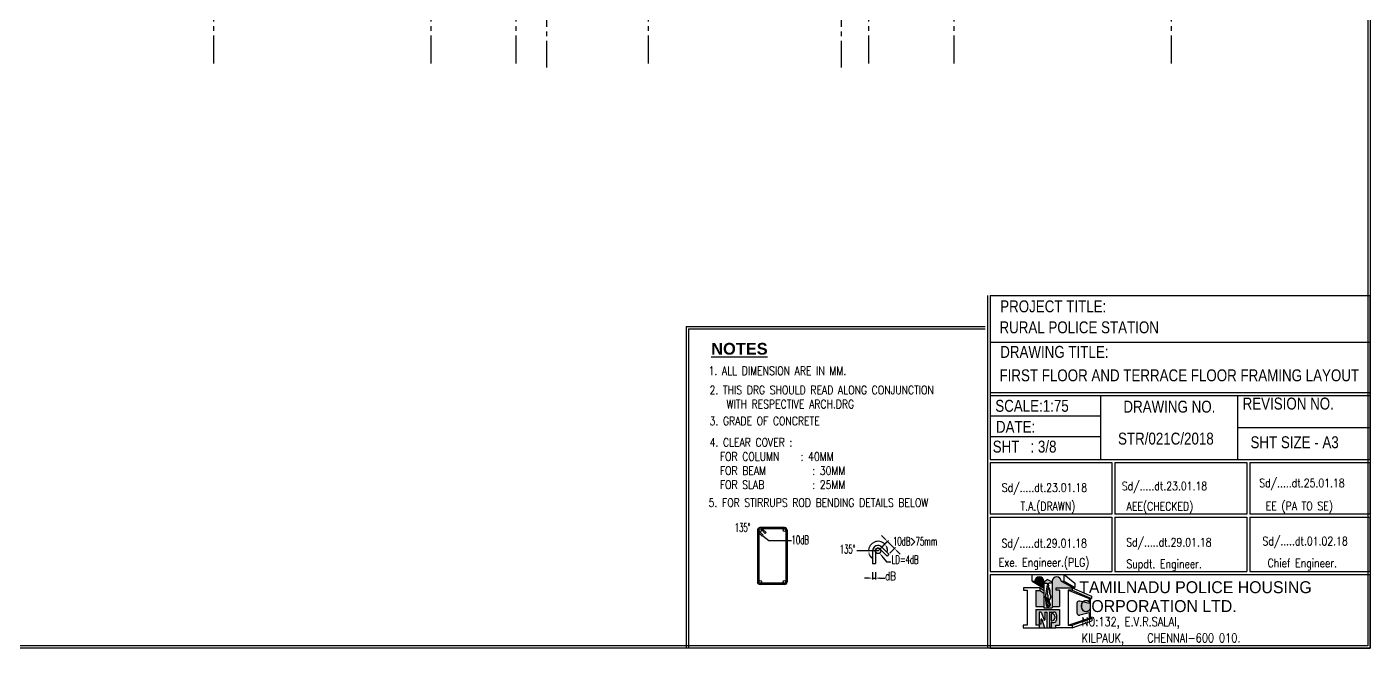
# Model space of a CAD drawing. Header units: millimetres. Extents: x 12977220 to 13113408, y -169657 to -55898.
# Drawn here: x 13093617 to 13109875, y -130689 to -123170 of the extents above; entities that cross this region are included whole.
import ezdxf

# ---------------------------------------------------------------- set-up
doc = ezdxf.new("R2010")
doc.units = ezdxf.units.MM
doc.header["$LTSCALE"] = 3
for name, pattern in [('CENTER', [2, 1.25, -0.25, 0.25, -0.25]), ('CENTER2', [1.125, 0.75, -0.125, 0.125, -0.125]), ('HIDDENX2', [0.75, 0.5, -0.25])]:
    doc.linetypes.add(name, pattern=pattern)
for name, color, linetype in [('COLUMN', 6, 'Continuous'), ('DIM1', 9, 'Continuous'), ('FORMWORK-SLAB', 33, 'HIDDENX2'), ('GRID', 8, 'CENTER'), ('MAINROD', 31, 'Continuous'), ('OUTER FRAME', 7, 'Continuous'), ('text', 33, 'Continuous'), ('TITLE', 13, 'Continuous')]:
    doc.layers.add(name, color=color, linetype=linetype)
doc.styles.add('NOTES', font='romans.shx', dxfattribs={"width": 0.8})
doc.styles.add('ROD NAME', font='romans.shx', dxfattribs={"width": 0.75})
doc.styles.get("Standard").update_dxf_attribs({"font": 'ARIALBD.TTF', "height": 4.5})
doc.styles.add('style10', font='MICROSS.TTF', dxfattribs={"width": 0.8, "height": 150})
doc.styles.add('style6', font='romans.shx', dxfattribs={"width": 0.8})

# ---------------------------------------------------------------- blocks, each defined once
blk = doc.blocks.new('Logo')
for points in [[(277.93, 34.5), (277.93, 35.54, 0.933082), (276.26, 35.54)], [(278.78, 35.11), (278.65, 35.11), (278.63, 34.86), (278.76, 34.83)], [(284.65, 31.81, 0.490415), (284.11, 31.4), (284.11, 29.63, 0.479267), (284.64, 29.21), (286.42, 29.6), (286.42, 28.61), (286.57, 28.61), (286.57, 32.22), (286.42, 32.28), (286.42, 31.36)]]:
    blk.add_hatch(color=256).paths.add_polyline_path(points)
h = blk.add_hatch(color=256)
h.paths.add_polyline_path([(281.18, 35.54, 0.933082), (279.5, 35.54), (279.5, 30.78), (280.88, 30.78), (280.88, 33.85), (280.22, 33.85), (280.22, 34.27), (283.23, 34.27), (283.43, 34.19), (283.48, 34.3)])
h.paths.add_polyline_path([(277.93, 33.28), (277.24, 33.77), (276.43, 33.77), (276.43, 30.78), (277.93, 30.78)])
h = blk.add_hatch(color=256)
h.paths.add_polyline_path([(278.74, 35.8, 0.266001), (278.5, 35.78), (277.93, 35.41), (277.93, 35.26), (278.11, 35.25), (278.14, 35.14), (278.56, 35.14), (278.56, 35.11), (278.87, 35.11), (278.88, 35.14), (279.29, 35.14), (279.31, 35.26), (279.5, 35.27), (279.5, 35.43)])
h.paths.add_polyline_path([(278.16, 32.62), (278.4, 30.95, 0.515742), (278.77, 30.76), (279.03, 30.9, 0.377912), (279.15, 31.21), (278.69, 32.47, 0.46565), (278.54, 33.1), (278.78, 34.82), (278.58, 34.87)])
h.paths.add_polyline_path([(278.45, 32.48), (278.96, 31.21, -0.383339), (278.9, 31.05), (278.76, 30.97, -0.525535), (278.57, 31.07), (278.4, 32.47, -0.878606)], flags=16)
h = blk.add_hatch(color=256)
h.paths.add_polyline_path([(280.88, 30.24), (276.43, 30.24), (276.43, 27.3), (277.16, 27.3), (277.16, 26.84), (280.2, 26.84), (280.2, 27.3), (280.88, 27.3)])
h.paths.add_polyline_path([(280.3, 29.27), (280.3, 28.35, -0.414214), (279.8, 27.85), (279.41, 27.85, 0.414214), (279.31, 27.75), (279.31, 26.96, -0.414214), (279.21, 26.86), (279.09, 26.86, -0.414214), (278.99, 26.96), (278.99, 29.67, -0.414214), (279.09, 29.77), (279.26, 29.77), (279.8, 29.77, -0.414214)], flags=16)
h.paths.add_polyline_path([(279.97, 28.99), (279.97, 28.63, -0.414214), (279.47, 28.13), (279.41, 28.13, -0.414214), (279.31, 28.23), (279.31, 29.39, -0.414214), (279.41, 29.49), (279.47, 29.49, -0.414214)], flags=0)
h.paths.add_polyline_path([(278.47, 29.77), (278.47, 26.84), (278.04, 26.84), (277.54, 28.43, 0.842453), (277.39, 28.4), (277.39, 27.54), (277.04, 27.54), (277.04, 29.77), (277.47, 29.77), (277.97, 28.32, 0.845688), (278.12, 28.34), (278.12, 29.77)], flags=16)
for p, q in [((275.79, 36.78), (281.73, 36.78)), ((275.79, 35.54), (275.79, 36.78)), ((275.79, 35.54), (277.93, 34.21)), ((275.79, 35.54), (276.26, 35.54)), ((276.26, 35.54), (277.93, 34.5)), ((277.93, 35.41), (278.5, 35.78)), ((277.93, 35.54), (277.93, 30.58)), ((277.93, 35.26), (278.11, 35.25)), ((278.11, 35.25), (278.14, 35.14)), ((278.14, 35.14), (278.56, 35.14)), ((278.56, 35.14), (278.56, 35.11)), ((278.56, 35.11), (278.87, 35.11)), ((278.65, 35.11), (278.63, 34.86)), ((278.74, 35.8), (279.5, 35.43)), ((278.78, 35.11), (278.76, 34.83)), ((278.87, 35.11), (278.88, 35.14)), ((279.29, 35.14), (278.88, 35.14)), ((279.31, 35.26), (279.29, 35.14)), ((279.5, 35.27), (279.31, 35.26)), ((279.5, 35.54), (279.5, 30.58)), ((281.18, 35.54), (281.73, 35.54)), ((281.18, 35.54), (283.48, 34.3)), ((281.73, 36.78), (283.72, 35.15)), ((281.73, 35.54), (281.73, 36.78)), ((281.73, 35.54), (283.72, 34.33)), ((283.72, 35.15), (283.72, 34.33)), ((277.24, 34.27), (274.13, 34.27)), ((274.13, 34.27), (274.13, 33.85)), ((274.13, 33.85), (274.85, 33.85)), ((274.85, 33.85), (274.85, 27.3)), ((276.43, 33.77), (276.43, 30.78)), ((276.43, 33.77), (277.24, 33.77)), ((277.24, 34.27), (277.93, 33.79)), ((277.24, 33.77), (277.24, 34.27)), ((277.24, 33.77), (277.93, 33.28)), ((278.58, 34.87), (278.16, 32.62)), ((278.16, 32.62), (278.4, 30.95)), ((278.78, 34.82), (278.54, 33.1)), ((278.58, 34.87), (278.78, 34.82)), ((278.84, 34.35), (278.74, 34.59)), ((278.85, 34.35), (278.75, 34.59)), ((278.85, 34.35), (278.75, 34.59)), ((278.86, 34.35), (278.76, 34.59)), ((278.86, 34.35), (278.76, 34.59)), ((278.87, 34.36), (278.77, 34.6)), ((278.88, 34.36), (278.78, 34.6)), ((280.22, 33.85), (280.22, 34.27)), ((280.22, 34.27), (283.23, 34.27)), ((280.88, 33.85), (280.22, 33.85)), ((280.88, 33.85), (280.88, 30.78)), ((282.51, 33.85), (286.57, 32.22)), ((282.51, 33.85), (282.51, 27.3)), ((283.23, 33.85), (282.51, 33.85)), ((283.23, 34.27), (286.85, 32.75)), ((283.23, 34.27), (283.23, 33.85)), ((283.23, 33.85), (286.85, 32.28)), ((283.48, 34.3), (283.43, 34.19)), ((283.48, 34.3), (283.72, 34.33)), ((286.85, 32.75), (286.85, 32.28)), ((276.43, 30.78), (277.93, 30.78)), ((276.43, 30.24), (280.88, 30.24)), ((276.43, 30.24), (276.43, 27.3)), ((277.93, 30.58), (279.5, 30.58)), ((278.4, 32.47), (278.57, 31.07)), ((278.45, 32.48), (278.96, 31.21)), ((278.69, 32.47), (279.15, 31.21)), ((278.76, 30.97), (278.9, 31.05)), ((278.77, 30.76), (279.03, 30.9)), ((279.5, 30.78), (280.88, 30.78)), ((280.88, 30.24), (280.88, 27.3)), ((284.11, 31.4), (284.11, 29.63)), ((286.42, 31.36), (284.65, 31.81)), ((286.42, 32.26), (286.42, 31.36)), ((286.57, 32.22), (286.85, 32.28)), ((286.57, 32.22), (286.57, 28.61)), ((277.47, 29.77), (277.04, 29.77)), ((277.04, 29.77), (277.04, 27.54)), ((277.39, 28.4), (277.39, 27.54)), ((277.47, 29.77), (277.97, 28.32)), ((277.54, 28.43), (278.04, 26.84)), ((278.12, 29.77), (278.47, 29.77)), ((278.12, 29.77), (278.12, 28.34)), ((278.47, 29.77), (278.47, 26.84)), ((278.99, 29.67), (278.99, 26.96)), ((279.09, 29.77), (279.26, 29.77)), ((279.26, 29.77), (279.8, 29.77)), ((279.31, 29.39), (279.31, 28.23)), ((279.31, 27.75), (279.31, 26.96)), ((279.41, 29.49), (279.47, 29.49)), ((279.41, 28.13), (279.47, 28.13)), ((279.41, 27.85), (279.8, 27.85)), ((279.97, 28.99), (279.97, 28.63)), ((280.3, 29.27), (280.3, 28.35)), ((282.51, 27.3), (286.42, 28.61)), ((283.25, 27.3), (286.88, 28.61)), ((283.25, 26.84), (286.88, 28.16)), ((286.42, 29.6), (284.64, 29.21)), ((286.42, 29.6), (286.42, 28.61)), ((286.42, 28.61), (286.88, 28.61)), ((286.88, 28.61), (286.88, 28.16)), ((274.85, 27.3), (274.11, 27.3)), ((274.11, 27.3), (274.11, 26.84)), ((274.11, 26.84), (277.16, 26.84)), ((277.16, 27.3), (276.43, 27.3)), ((277.39, 27.54), (277.04, 27.54)), ((277.16, 26.84), (277.16, 27.3)), ((277.16, 26.84), (280.2, 26.84)), ((278.04, 26.84), (278.47, 26.84)), ((279.09, 26.86), (279.21, 26.86)), ((280.2, 26.84), (280.2, 27.3)), ((280.2, 27.3), (280.88, 27.3)), ((283.25, 26.84), (280.2, 26.84)), ((282.51, 27.3), (283.25, 27.3)), ((283.25, 27.3), (283.25, 26.84))]:
    blk.add_line(p, q)
for centre, radius, start, end in [((277.1, 35.48), 0.84, 3.9653, 176.0347), ((278.63, 35.57), 0.25, 63.8118, 123.3949), ((280.34, 35.48), 0.84, 3.9653, 176.0347), ((278.35, 32.72), 0.425, 323.2695, 63.1457), ((278.42, 32.47), 0.0258, 21.9871, 187.198), ((278.65, 30.99), 0.25, 188.257, 297.3852), ((278.7, 31.08), 0.125, 187.198, 298.0919), ((278.84, 31.16), 0.125, 298.0919, 21.9871), ((278.92, 31.12), 0.25, 297.3852, 20.1939), ((284.54, 31.4), 0.43, 75.5039, 180), ((277.47, 28.4), 0.075, 18.9584, 179.4086), ((278.04, 28.34), 0.075, 199.1167, 0), ((279.09, 29.67), 0.1, 90, 180), ((279.41, 29.39), 0.1, 90, 180), ((279.41, 28.23), 0.1, 180, 270), ((279.41, 27.75), 0.1, 90, 180), ((279.47, 28.99), 0.5, 360, 90), ((279.47, 28.63), 0.5, 270, 360), ((279.8, 29.27), 0.5, 0, 90), ((279.8, 28.35), 0.5, 270, 0), ((284.54, 29.63), 0.43, 180, 282.4275), ((279.09, 26.96), 0.1, 180, 270), ((279.21, 26.96), 0.1, 270, 0)]:
    blk.add_arc(centre, radius, start, end)
for points, knots in [([(278.84, 34.35), (278.89, 34.24), (278.93, 34.14), (278.99, 33.94), (279.01, 33.84), (279.01, 33.64), (279.01, 33.54), (279.01, 33.35), (279.01, 33.26), (279.07, 32.98), (279.18, 32.81), (279.19, 32.48), (279.11, 32.31), (278.97, 32.08), (278.92, 32.02), (278.87, 31.95)], [0, 0, 0, 0, 0.334655, 0.334655, 0.634053, 0.634053, 0.933451, 0.933451, 1.207949, 1.207949, 1.756946, 1.756946, 2.305942, 2.305942, 2.519, 2.519, 2.519, 2.519]), ([(278.84, 34.35), (278.89, 34.24), (278.93, 34.14), (278.99, 33.94), (279.01, 33.84), (279.01, 33.64), (279.01, 33.54), (279.01, 33.35), (279.01, 33.26), (279.07, 32.98), (279.18, 32.81), (279.19, 32.48), (279.11, 32.31), (278.97, 32.08), (278.92, 32.02), (278.87, 31.95)], [0, 0, 0, 0, 0.334655, 0.334655, 0.634053, 0.634053, 0.933451, 0.933451, 1.207949, 1.207949, 1.756946, 1.756946, 2.305942, 2.305942, 2.519, 2.519, 2.519, 2.519]), ([(278.85, 34.35), (278.92, 34.19), (279.08, 33.8), (278.96, 33.21), (279.32, 32.58), (279.06, 32.2), (278.88, 31.95)], [0, 0, 0, 0, 0.511006, 1.265148, 1.70064, 2.519, 2.519, 2.519, 2.519]), ([(278.86, 34.35), (278.9, 34.25), (278.95, 34.15), (279.01, 33.94), (279.02, 33.85), (279.03, 33.65), (279.03, 33.55), (279.03, 33.36), (279.03, 33.26), (279.09, 32.99), (279.2, 32.82), (279.21, 32.47), (279.13, 32.3), (278.98, 32.06), (278.93, 32), (278.89, 31.94)], [0, 0, 0, 0, 0.334461, 0.334461, 0.630781, 0.630781, 0.927101, 0.927101, 1.205074, 1.205074, 1.76102, 1.76102, 2.316967, 2.316967, 2.519, 2.519, 2.519, 2.519]), ([(278.87, 34.36), (278.91, 34.25), (278.96, 34.15), (279.02, 33.94), (279.04, 33.83), (279.04, 33.61), (279.04, 33.5), (279.04, 33.29), (279.05, 33.2), (279.1, 33.02), (279.15, 32.92), (279.21, 32.75), (279.22, 32.67), (279.21, 32.5), (279.18, 32.42), (279.09, 32.2), (278.99, 32.07), (278.9, 31.93)], [0, 0, 0, 0, 0.333726, 0.333726, 0.66043, 0.66043, 0.987134, 0.987134, 1.275485, 1.275485, 1.563837, 1.563837, 1.824015, 1.824015, 2.084193, 2.084193, 2.519, 2.519, 2.519, 2.519]), ([(278.88, 34.36), (278.92, 34.26), (278.97, 34.15), (279.04, 33.92), (279.05, 33.79), (279.05, 33.52), (279.04, 33.39), (279.07, 33.19), (279.08, 33.11), (279.14, 32.96), (279.17, 32.88), (279.23, 32.71), (279.24, 32.61), (279.2, 32.43), (279.16, 32.34), (279.06, 32.14), (278.98, 32.03), (278.91, 31.93)], [0, 0, 0, 0, 0.332992, 0.332992, 0.722341, 0.722341, 1.11169, 1.11169, 1.355602, 1.355602, 1.599513, 1.599513, 1.886295, 1.886295, 2.173078, 2.173078, 2.519, 2.519, 2.519, 2.519])]:
    blk.add_open_spline(points, degree=3, knots=knots)

msp = doc.modelspace()

# ---------------------------------------------------------------- linework, layer by layer
at = {"layer": 'DIM1', "linetype": 'ByBlock'}
for p, q in [((13103919.2, -129511.5, 0.4), (13104031, -129399.7, 0.4)), ((13103997.8, -129363.3, 0.4), (13103960.3, -129325.8, 0.4)), ((13103977.2, -129453.5, 0.4), (13104044.2, -129386.5, 0.4)), ((13104118.4, -129483.9, 0.4), (13104032.6, -129398.1, 0.4)), ((13103966, -129574.8, 0.4), (13104023, -129644.1, 0.4)), ((13104063, -129539.3, 0.4), (13104130, -129472.3, 0.4)), ((13104153.2, -129518.7, 0.4), (13104188, -129553.5, 0.4)), ((13104023, -129644.1, 0.4), (13104072.2, -129644.1, 0.4)), ((13103804.6, -129841.6, 0.4), (13103755.4, -129841.6, 0.4)), ((13103853.5, -129771.1, 0.4), (13103853.5, -129858.1, 0.4)), ((13103853.5, -129841.7, 0.4), (13103886.4, -129841.7, 0.4)), ((13103886.4, -129771.1, 0.4), (13103886.4, -129858.1, 0.4)), ((13103935.6, -129841.7, 0.4), (13104000.3, -129841.7, 0.4))]:
    msp.add_line(p, q, dxfattribs=at)
at = {"layer": 'DIM1', "linetype": 'ByBlock', "elevation": 0.4}
msp.add_lwpolyline([(13102522.9, -129329.4), (13102598.6, -129388.3), (13102873, -129388.3)], dxfattribs=at)
at = {"layer": 'DIM1', "linetype": 'ByBlock'}
for start, end in [(45, 180), (204.62852, 229.25704), (355.74296, 20.37148)]:
    msp.add_arc((13103919.2, -129511.5, 0.4), 115.4, start, end, dxfattribs=at)
for points in [[(13103992, -129369.1, 0.4), (13104003.6, -129357.5, 0.4), (13104032.6, -129398.1, 0.4)], [(13103806.3, -129561.4, 0.4), (13103822.3, -129557.9, 0.4), (13103803.8, -129511.5, 0.4)], [(13103959.6, -129580, 0.4), (13103972.3, -129569.6, 0.4), (13103934.7, -129536.8, 0.4)], [(13104020.5, -129475.8, 0.4), (13104034.3, -129466.9, 0.4), (13104000.8, -129429.9, 0.4)], [(13104147.4, -129524.5, 0.4), (13104159, -129512.9, 0.4), (13104118.4, -129483.9, 0.4)], [(13103804.3, -129833.5, 0.4), (13103804.3, -129849.9, 0.4), (13103853.5, -129841.7, 0.4)], [(13103935.6, -129833.5, 0.4), (13103935.6, -129849.9, 0.4), (13103886.4, -129841.7, 0.4)]]:
    msp.add_solid(points, dxfattribs=at)
at = {"layer": 'FORMWORK-SLAB', "linetype": 'Continuous'}
msp.add_line((13103919.2, -129511.5, 0.4), (13103663, -129511.5, 0.4), dxfattribs=at)
at = {"layer": 'FORMWORK-SLAB', "color": 2, "linetype": 'Continuous'}
msp.add_circle((13103919.2, -129511.5, 0.4), 32.8, dxfattribs=at)
at = {"layer": 'FORMWORK-SLAB', "color": 7, "linetype": 'Continuous'}
for radius, start in [(65.6, 90), (32.8, 90), (32.8, 45)]:
    msp.add_arc((13103919.2, -129511.5, 0.4), radius, start, 180, dxfattribs=at)
at = {"layer": 'GRID', "linetype": 'CENTER2', "ltscale": 150}
for p, q in [((13095875.6, -109606.4, 0.4), (13095875.6, -123661, 0.4)), ((13098505.6, -109606.4, 0.4), (13098505.6, -123661, 0.4)), ((13099535.6, -109606.4, 0.4), (13099535.6, -123661, 0.4)), ((13101135.6, -109606.4, 0.4), (13101135.6, -123661, 0.4)), ((13103803.3, -109606.4, 0.4), (13103803.3, -123661, 0.4)), ((13104835.6, -109606.4, 0.4), (13104835.6, -123661, 0.4)), ((13107465.6, -109606.4, 0.4), (13107465.6, -123661, 0.4)), ((13099905.6, -110176.9, 0.4), (13099905.6, -123661, 0.4)), ((13103470.6, -110176.9, 0.4), (13103470.6, -123661, 0.4))]:
    msp.add_line(p, q, dxfattribs=at)
at = {"layer": 'MAINROD', "color": 2}
for p, q in [((13102786.1, -129229.6, 0.4), (13102489.8, -129229.6, 0.4)), ((13102622, -129229.6, 0.4), (13102490.8, -129229.6, 0.4)), ((13102552, -129300.4, 0.4), (13102502.4, -129250.8, 0.4)), ((13102563.6, -129288.7, 0.4), (13102514, -129239.2, 0.4)), ((13102786.1, -129246, 0.4), (13102520.8, -129246, 0.4)), ((13102458, -129262.4, 0.4), (13102458, -129885.9, 0.4)), ((13102474.4, -129262.4, 0.4), (13102474.4, -129885.9, 0.4)), ((13102517.1, -129335.2, 0.4), (13102474.4, -129292.4, 0.4)), ((13102528.7, -129323.6, 0.4), (13102479.2, -129274, 0.4)), ((13102528.7, -129323.6, 0.4), (13102517.1, -129335.2, 0.4)), ((13102563.6, -129288.7, 0.4), (13102552, -129300.4, 0.4)), ((13102802.5, -129262.4, 0.4), (13102802.5, -129262.4, 0.4)), ((13102802.5, -129262.4, 0.4), (13102802.5, -129885.9, 0.4)), ((13102818.9, -129262.4, 0.4), (13102818.9, -129269.2, 0.4)), ((13102818.9, -129262.4, 0.4), (13102818.9, -129885.9, 0.4)), ((13103853.5, -129511.5, 0.4), (13103853.5, -129664.5, 0.4)), ((13103886.4, -129511.5, 0.4), (13103886.4, -129664.5, 0.4)), ((13104028.2, -129574.1, 0.4), (13103942.4, -129488.3, 0.4)), ((13104051.4, -129550.9, 0.4), (13103965.6, -129465.1, 0.4)), ((13104051.4, -129550.9, 0.4), (13104028.2, -129574.1, 0.4)), ((13103853.5, -129664.5, 0.4), (13103886.4, -129664.5, 0.4)), ((13102786.1, -129902.3, 0.4), (13102490.6, -129902.3, 0.4)), ((13102802.5, -129885.9, 0.4), (13102802.5, -129885.9, 0.4)), ((13102786.1, -129918.7, 0.4), (13102490.8, -129918.7, 0.4))]:
    msp.add_line(p, q, dxfattribs=at)
for centre in [(13102490.8, -129262.4, 0.4), (13102786.1, -129262.4, 0.4), (13102490.6, -129885.9, 0.4), (13102786.1, -129885.9, 0.4)]:
    msp.add_circle(centre, 16.4, dxfattribs=at)
for centre, radius, start, end in [((13102490.8, -129262.4, 0.4), 32.8, 45, 180), ((13102490.8, -129262.4, 0.4), 16.4, 90, 180), ((13102786.1, -129262.4, 0.4), 16.4, 0, 135), ((13102786.1, -129262.4, 0.4), 32.8, 0, 90), ((13102786.1, -129262.4, 0.4), 16.4, 0, 90), ((13102786.1, -129262.4, 0.4), 16.4, 0, 90), ((13102786.1, -129262.4, 0.4), 16.4, 315, 0), ((13103919.2, -129511.5, 0.4), 65.6, 45, 180), ((13102490.8, -129885.9, 0.4), 32.8, 180, 270), ((13102490.8, -129885.9, 0.4), 16.4, 180, 270), ((13102786.1, -129885.9, 0.4), 16.4, 225, 0), ((13102786.1, -129885.9, 0.4), 32.8, 270, 0), ((13102786.1, -129885.9, 0.4), 16.4, 270, 0), ((13102786.1, -129885.9, 0.4), 16.4, 0, 45)]:
    msp.add_arc(centre, radius, start, end, dxfattribs=at)
at = {"layer": 'OUTER FRAME', "elevation": 0.4}
for points in [[(13078415.4, -130689), (13078415.4, -108445), (13109874.9, -108445), (13109874.9, -130689)], [(13078443.9, -130660.5), (13078443.9, -108473.5), (13109846.3, -108473.5), (13109846.3, -130660.5)]]:
    msp.add_lwpolyline(points, close=True, dxfattribs=at)
at = {"layer": 'TITLE', "color": 7}
for p, q in [((13105245.5, -126422.2, 0.4), (13105245.5, -130689, 0.4)), ((13105274, -126422.2, 0.4), (13109874.9, -126422.2, 0.4)), ((13105274, -126422.2, 0.4), (13105274, -128407.5, 0.4)), ((13101594.7, -126795.3, 0.4), (13105216.9, -126795.3, 0.4)), ((13101594.7, -126795.3, 0.4), (13101594.7, -130689, 0.4)), ((13101623.2, -126823.8, 0.4), (13105216.9, -126823.8, 0.4)), ((13101623.2, -126823.8, 0.4), (13101623.2, -130689, 0.4)), ((13105274, -126986.2, 0.4), (13109874.9, -126986.2, 0.4)), ((13105274, -127593.6, 0.4), (13107351.9, -127593.6, 0.4)), ((13105274, -127593.6, 0.4), (13109874.9, -127593.6, 0.4)), ((13105274, -127629.7, 0.4), (13109874.9, -127629.7, 0.4)), ((13105274, -127629.7, 0.4), (13107351.9, -127629.7, 0.4)), ((13106612.1, -127629.7, 0.4), (13106612.1, -128407.5, 0.4)), ((13105274, -127879.6, 0.4), (13106612.1, -127879.6, 0.4)), ((13105274, -127893.7, 0.4), (13105274, -128407.5, 0.4)), ((13108270.9, -128018.6, 0.4), (13109874.9, -128018.6, 0.4)), ((13105274, -128126.1, 0.4), (13106612.1, -128126.1, 0.4)), ((13105274, -128407.5, 0.4), (13107351.9, -128407.5, 0.4)), ((13105274, -128407.5, 0.4), (13109874.9, -128407.5, 0.4)), ((13105274, -128443.6, 0.4), (13105274, -129068.7, 0.4)), ((13105274, -128443.6, 0.4), (13105274, -129068.7, 0.4)), ((13105274, -128443.6, 0.4), (13106747.4, -128443.6, 0.4)), ((13105274, -128443.6, 0.4), (13106747.4, -128443.6, 0.4)), ((13106747.4, -128443.6, 0.4), (13106747.4, -129068.7, 0.4)), ((13106783.6, -128443.6, 0.4), (13106783.6, -129068.7, 0.4)), ((13106783.6, -128443.6, 0.4), (13108382.1, -128443.6, 0.4)), ((13106783.6, -128443.6, 0.4), (13107351.9, -128443.6, 0.4)), ((13108382.1, -128443.6, 0.4), (13108382.1, -129068.7, 0.4)), ((13108418.2, -128443.6, 0.4), (13108418.2, -129068.7, 0.4)), ((13108418.2, -128443.6, 0.4), (13109874.9, -128443.6, 0.4)), ((13106747.4, -129068.7, 0.4), (13105274, -129068.7, 0.4)), ((13108382.1, -129068.7, 0.4), (13106783.6, -129068.7, 0.4)), ((13109874.9, -129068.7, 0.4), (13108418.2, -129068.7, 0.4)), ((13105274, -129102.5, 0.4), (13105274, -129762.2, 0.4)), ((13105274, -129102.5, 0.4), (13105274, -129762.2, 0.4)), ((13105274, -129102.5, 0.4), (13106747.4, -129102.5, 0.4)), ((13106747.4, -129102.5, 0.4), (13106747.4, -129762.2, 0.4)), ((13106783.6, -129102.5, 0.4), (13108382.1, -129102.5, 0.4)), ((13106783.6, -129102.5, 0.4), (13106783.6, -129762.2, 0.4)), ((13108382.1, -129102.5, 0.4), (13108382.1, -129762.2, 0.4)), ((13108418.2, -129102.5, 0.4), (13109874.9, -129102.5, 0.4)), ((13108418.2, -129102.5, 0.4), (13108418.2, -129762.2, 0.4)), ((13105274, -129762.2, 0.4), (13106747.4, -129762.2, 0.4)), ((13105274, -129762.2, 0.4), (13106747.4, -129762.2, 0.4)), ((13105274, -129798.3, 0.4), (13109874.9, -129798.3, 0.4)), ((13105274, -129798.3, 0.4), (13109874.9, -129798.3, 0.4)), ((13105274, -129798.3, 0.4), (13105274, -130689, 0.4)), ((13106783.6, -129762.2, 0.4), (13108382.1, -129762.2, 0.4)), ((13106783.6, -129762.2, 0.4), (13108382.1, -129762.2, 0.4)), ((13108418.2, -129762.2, 0.4), (13109874.9, -129762.2, 0.4)), ((13108418.2, -129762.2, 0.4), (13109874.9, -129762.2, 0.4))]:
    msp.add_line(p, q, dxfattribs=at)
at = {"layer": 'TITLE', "color": 7, "elevation": 0.4}
for points in [[(13109874.9, -128407.5), (13109874.9, -126422.2)], [(13108270.9, -127629.7), (13108270.9, -128407.5)], [(13109874.9, -129068.7), (13109874.9, -128443.6)], [(13109874.9, -129762.2), (13109874.9, -129102.5)], [(13105274, -130689), (13109874.9, -130689), (13109874.9, -129798.3)]]:
    msp.add_lwpolyline(points, dxfattribs=at)

# ---------------------------------------------------------------- block references
at = {"layer": 'TITLE', "color": 5, "xscale": 64.84863434074214, "yscale": 64.84863434088766, "zscale": 64.84863434089078}
msp.add_blockref('Logo', (13087901.5, -132183.1, 0.4), dxfattribs=at)

# ---------------------------------------------------------------- texts
at = {"layer": 'COLUMN'}
msp.add_text('%%UNOTES', height=141.99, dxfattribs=at).set_placement((13101899.2, -127136.9, 0.4))
at = {"layer": 'text', "color": 6}
for s, height, style, width, p in [('PROJECT TITLE:', 144.55, 'style10', 0.8, (13105397.6, -126624.8, 0.4)), ('RURAL POLICE STATION', 144.55, 'style10', 0.8, (13105388.8, -126878.6, 0.4)), ('DRAWING TITLE:', 144.55, 'style10', 0.8, (13105397.6, -127176.1, 0.4)), ('1. ALL DIMENSION ARE IN MM.', 102.555, 'NOTES', 0.8, (13101868.4, -127384.1, 0.4)), ('FIRST FLOOR AND TERRACE FLOOR FRAMING LAYOUT', 144.55, 'style10', 0.8, (13105388.8, -127459.7, 0.4)), ('2. THIS DRG SHOULD READ ALONG CONJUNCTION ', 102.555, 'NOTES', 0.8, (13101880.2, -127616.2, 0.4)), ('WITH RESPECTIVE ARCH.DRG', 102.555, 'NOTES', 0.8, (13102085.6, -127787.1, 0.4)), ('3. GRADE OF CONCRETE ', 102.555, 'NOTES', 0.8, (13101880.2, -127991.1, 0.4)), ('STR/021C/2018', 144.55, 'style10', 0.8, (13106823.5, -128225.5, 0.8)), ('4. CLEAR COVER :', 102.555, 'NOTES', 0.8, (13101880.2, -128250.2, 0.4)), ('SHT SIZE - A3', 144.55, 'style10', 0.8, (13108426.8, -128269.7, 0.4)), ('  FOR COLUMN   : 40MM', 102.555, 'NOTES', 0.8, (13101891.9, -128421.2, 0.4)), ('  FOR BEAM  ', 102.555, 'NOTES', 0.8, (13101891.9, -128592.1, 0.4)), (': 30MM', 102.55, 'NOTES', 0.8, (13103122.5, -128592.1, 0.4)), ('  FOR SLAB', 102.55, 'NOTES', 0.8, (13101891.9, -128763, 0.4)), (': 25MM', 102.55, 'NOTES', 0.8, (13103122.5, -128763, 0.4)), ('5. FOR STIRRUPS ROD BENDING DETAILS BELOW', 102.555, 'NOTES', 0.8, (13101868.4, -128979.7, 0.4)), ('dB', 102.55, 'ROD NAME', 0.75, (13104002.3, -129867.6, 0.4)), ('TAMILNADU POLICE HOUSING', 144.55, 'style10', 0.95, (13106353.7, -130023.8, 0.4)), ('CORPORATION LTD.', 144.55, 'style10', 0.95, (13106362.5, -130252.5, 0.4))]:
    msp.add_text(s, height=height, dxfattribs=dict(at, style=style, width=width)).set_placement(p)
at = {"layer": 'text', "color": 6, "ltscale": 0.25, "style": 'ROD NAME', "width": 0.6}
for s, p in [('135%%D', (13102183.4, -129280.4, 0.4)), ('10dB', (13102872, -129429.9, 0.4)), ('10dB>75mm', (13104099.2, -129447, 0.4)), ('135%%D', (13103453.8, -129542.4, 0.4)), ('LD=4dB', (13104083.3, -129668.6, 0.4))]:
    msp.add_text(s, height=102.55, dxfattribs=at).set_placement(p)
at = {"layer": 'text', "color": 6, "char_height": 144.55, "attachment_point": 1, "style": 'style10'}
for s, insert, width in [('SCALE:1:75', (13105337.7, -127684.2, 0.4), 1741.409), ('DRAWING NO.', (13106888.9, -127694.3, 0.4), 1177.236), ('REVISION NO.', (13108331.4, -127656.9, 0.4), 1741.409), ('DATE:', (13105345.9, -127938.5, 0.4), 1741.409), ('SHT   : 3/8', (13105306.7, -128177.8, 0.4), 1741.409)]:
    msp.add_mtext(s, dxfattribs=dict(at, insert=insert, width=width))
at = {"layer": 'TITLE', "color": 6, "style": 'style6', "width": 0.8}
for s, height, p in [('Sd/.....dt.23.01.18', 103.162, (13105416.4, -128798, 0.4)), ('Sd/.....dt.23.01.18', 103.162, (13106869.3, -128778.7, 0.4)), ('Sd/.....dt.25.01.18', 103.162, (13108533.6, -128742.1, 0.4)), ('T.A.(DRAWN)', 103.162, (13105643, -129022.9, 0.4)), ('AEE(CHECKED) ', 103.162, (13106927.6, -129024.9, 0.4)), ('EE (PA TO SE)', 103.162, (13108611, -129020.4, 0.4)), ('Sd/.....dt.29.01.18', 103.162, (13105413.8, -129470.6, 0.4)), ('Sd/.....dt.29.01.18', 103.162, (13106922.5, -129459.5, 0.4)), ('Sd/.....dt.01.02.18', 103.162, (13108571.6, -129445.1, 0.8)), ('Exe. Engineer.(PLG)', 103.162, (13105380.2, -129702.9, 0.4)), ('Supdt. Engineer.  ', 103.162, (13106925.1, -129720.7, 0.4)), ('Chief Engineer.', 103.162, (13108634.9, -129710.3, 0.4)), ('NO:132, E.V.R.SALAI,', 108.412, (13106384, -130423.3, 0.4)), ('KILPAUK, ', 108.41, (13106384, -130621.9, 0.4)), ('CHENNAI-600 010.', 108.412, (13107176, -130619.3, 0.4))]:
    msp.add_text(s, height=height, dxfattribs=at).set_placement(p)

doc.saveas('drawing.dxf')
